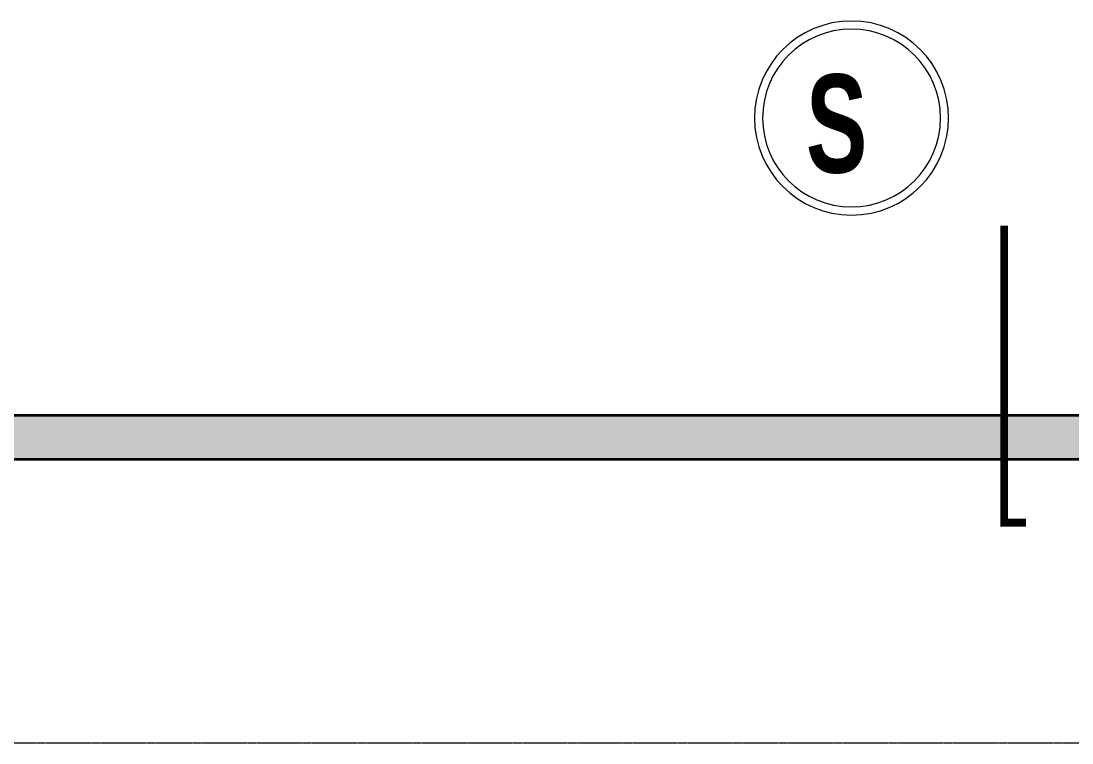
# Model space of a CAD drawing. Header units: millimetres. Extents: x 1336014 to 2939047, y -333549 to -60566.
# Drawn here: x 1471278 to 1473686, y -154843 to -153189 of the extents above; entities that cross this region are included whole.
import ezdxf

# ---------------------------------------------------------------- set-up
doc = ezdxf.new("R2010")
doc.units = ezdxf.units.MM
doc.header["$MEASUREMENT"] = 0
doc.linetypes.add('CENTER2', pattern=[1.125, 0.75, -0.125, 0.125, -0.125])
for name, color, linetype, lineweight in [('06.betong', 2, 'Continuous', 35), ('09.Hatch', 250, 'Continuous', 5), ('10.truc', 250, 'CENTER2', 20), ('CA.thay 145', 145, 'Continuous', 18), ('manh 08', 8, 'Continuous', 9), ('noi that 15', 15, 'Continuous', 9), ('thay 145', 145, 'Continuous', 18)]:
    doc.layers.add(name, color=color, linetype=linetype, lineweight=lineweight)
doc.layers.add('text', color=7, linetype='Continuous')
doc.styles.add('AVANTHB', font='')
doc.styles.get('AVANTHB').set_extended_font_data('.VnAvantH', bold=True)

# ---------------------------------------------------------------- blocks, each defined once
blk = doc.blocks.new('A$C31C4286B')
at = {"layer": 'manh 08', "color": 8}
blk.add_circle((491.9, 947.5), 273.7, dxfattribs=at)
at = {"layer": 'noi that 15', "color": 2, "ltscale": 5}
blk.add_lwpolyline([(61.5, 644.2, 22.4, 22.4, 0), (61.5, -193.7, 22.4, 22.4, 0), (0, -193.7, 0, 0, 0), (0, 947.5, 0, 0, 0), (218.3, 947.5, 0, 0, 0)], format="xyseb", dxfattribs=at)
at = {"layer": 'thay 145'}
blk.add_circle((491.9, 947.5), 250.8, dxfattribs=at)

msp = doc.modelspace()

# ---------------------------------------------------------------- hatches: boundary and pattern name
at = {"layer": '09.Hatch', "ltscale": 50}
h = msp.add_hatch(dxfattribs=at)
h.set_pattern_fill('BTCT', color=256, scale=9, style=0)
h.set_pattern_definition([(50, (621380.113, -189400.795), (64.5534164, -5.647692), [6.75, -74.25]), (355, (621380.11, -189400.795), (-12.48762, 67.697292), [5.4, -59.4]), (100.4514, (621385.49, -189401.266), (52.0658444, 62.049559), [5.736617, -63.10279]), (46.1842, (621380.11, -189382.795), (96.0516944, -14.896711), [10.125, -111.375]), (96.6356, (621388.12, -189384.04), (84.119643, 87.670608), [8.604926, -94.65417]), (351.1842, (621380.11, -189382.8), (84.119575, 87.670674), [8.1, -89.1]), (21, (621389.113, -189387.295), (53.7216347, -36.2357), [6.75, -74.25]), (326, (621389.11, -189387.295), (21.89838, 65.263504), [5.4, -59.4]), (71.4514, (621393.59, -189390.315), (75.6200366, 29.0277447), [5.736617, -63.10279]), (37.5, (621380.113, -189400.795), (1.094387, 29.96044684), [0, -58.68, 0, -60.3, 0, -59.625]), (7.5, (621380.113, -189400.795), (23.6762584, 35.4970541), [0, -34.38, 0, -57.33, 0, -22.725]), (327.5, (621360.043, -189400.795), (48.04401926, -2.02993846), [0, -22.5, 0, -70.2, 0, -93.15]), (317.5, (621351.043, -189400.795), (52.4867552, 9.0094484), [0, -29.25, 0, -46.62, 0, -66.15]), (45, (621380.113, -189400.795), (-23.8648539, 23.8648539), []), (45, (621396.023, -189400.795), (-23.8648539, 23.8648539), [])])
h.paths.add_polyline_path([(1476136.5, -154092.8), (1475916.5, -154092.8), (1475916.5, -154142.8), (1474746.4, -154142.8), (1474746.4, -154092.8), (1469897.5, -154092.8), (1469897.5, -154392.7), (1469217.5, -154392.7), (1469217.5, -154092.7), (1468997.5, -154092.7), (1468997.5, -154542.7), (1469217.5, -154542.7), (1469217.5, -154492.7), (1469897.5, -154492.7), (1469897.5, -154542.8), (1470117.5, -154542.8), (1470117.5, -154192.8), (1474526.4, -154192.8), (1474526.4, -154542.8), (1474746.4, -154542.8), (1474746.4, -154242.8), (1475916.5, -154242.8), (1475916.5, -154542.8), (1476136.5, -154542.8)])

# ---------------------------------------------------------------- linework, layer by layer
at = {"layer": '06.betong'}
msp.add_lwpolyline([(1474746.4, -154092.8), (1469897.5, -154092.8), (1469897.5, -154392.7), (1469217.5, -154392.7), (1469217.5, -154092.7), (1468997.5, -154092.7), (1468997.5, -154542.7), (1469217.5, -154542.7), (1469217.5, -154492.7), (1469897.5, -154492.7), (1469897.5, -154542.8), (1470117.5, -154542.8), (1470117.5, -154192.8), (1474526.4, -154192.8)], dxfattribs=at)
at = {"layer": '10.truc'}
for p, q in [((1466594.8, -154092.8), (1487684.4, -154092.8)), ((1466594.8, -154843.2), (1487684.4, -154843.2))]:
    msp.add_line(p, q, dxfattribs=at)

# ---------------------------------------------------------------- block references
at = {"layer": 'CA.thay 145', "xscale": -0.8125000004656603, "yscale": 0.8125000002641721, "zscale": 0.8125000001261157}
msp.add_blockref('A$C31C4286B', (1473580.3, -154180.9), dxfattribs=at)

# ---------------------------------------------------------------- texts
at = {"layer": 'text', "style": 'AVANTHB', "width": 0.7}
msp.add_text('s', height=225, dxfattribs=at).set_placement((1473076.3, -153536.1))

doc.saveas('drawing.dxf')
